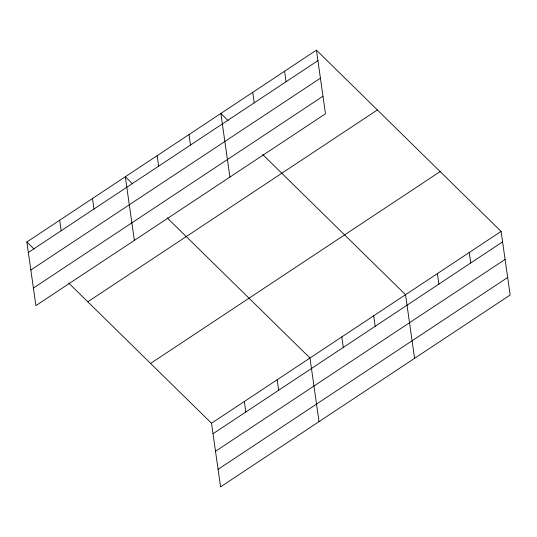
<?xml version="1.0" encoding="UTF-8"?>
<svg xmlns="http://www.w3.org/2000/svg" width="537" height="537" viewBox="0 0 537 537"><rect width="100%" height="100%" fill="white"/><g stroke="black" fill="none" stroke-linecap="round" stroke-linejoin="round"><path stroke-width="0.81" d="M316.427 50.142L325.482 113.757L35.905 305.607L26.85 241.992L316.427 50.142L501.095 231.393L510.15 295.008L220.573 486.858L211.518 423.243L68.669 283.039M28.34 252.484L317.924 60.634M30.837 270.01L320.421 78.167M33.408 288.074L322.992 96.23M87.793 301.801L377.37 109.957M150.575 363.428L440.159 171.578M211.518 423.243L501.095 231.393M213.008 433.735L502.592 241.885M215.505 451.261L505.082 259.418M218.076 469.325L507.653 277.481M228.037 120.489L220.868 113.455L229.923 177.069M262.687 154.502L405.536 294.706L414.591 358.32M132.478 183.802L125.309 176.76L134.364 240.381M167.128 217.814L309.97 358.011L319.025 421.626M26.85 241.992L34.019 249.027M469.244 252.497L470.734 262.989M437.387 273.602L438.883 284.093M373.678 315.81L375.175 326.301M341.827 336.907L343.318 347.399M284.576 71.246L286.067 81.738M252.726 92.351L254.216 102.842M277.152 379.753L278.649 390.245M244.335 401.501L245.825 411.993M189.017 134.559L190.507 145.05M157.16 155.663L158.657 166.155M92.492 198.509L93.982 209M59.667 220.251L61.164 230.742"/></g></svg>
